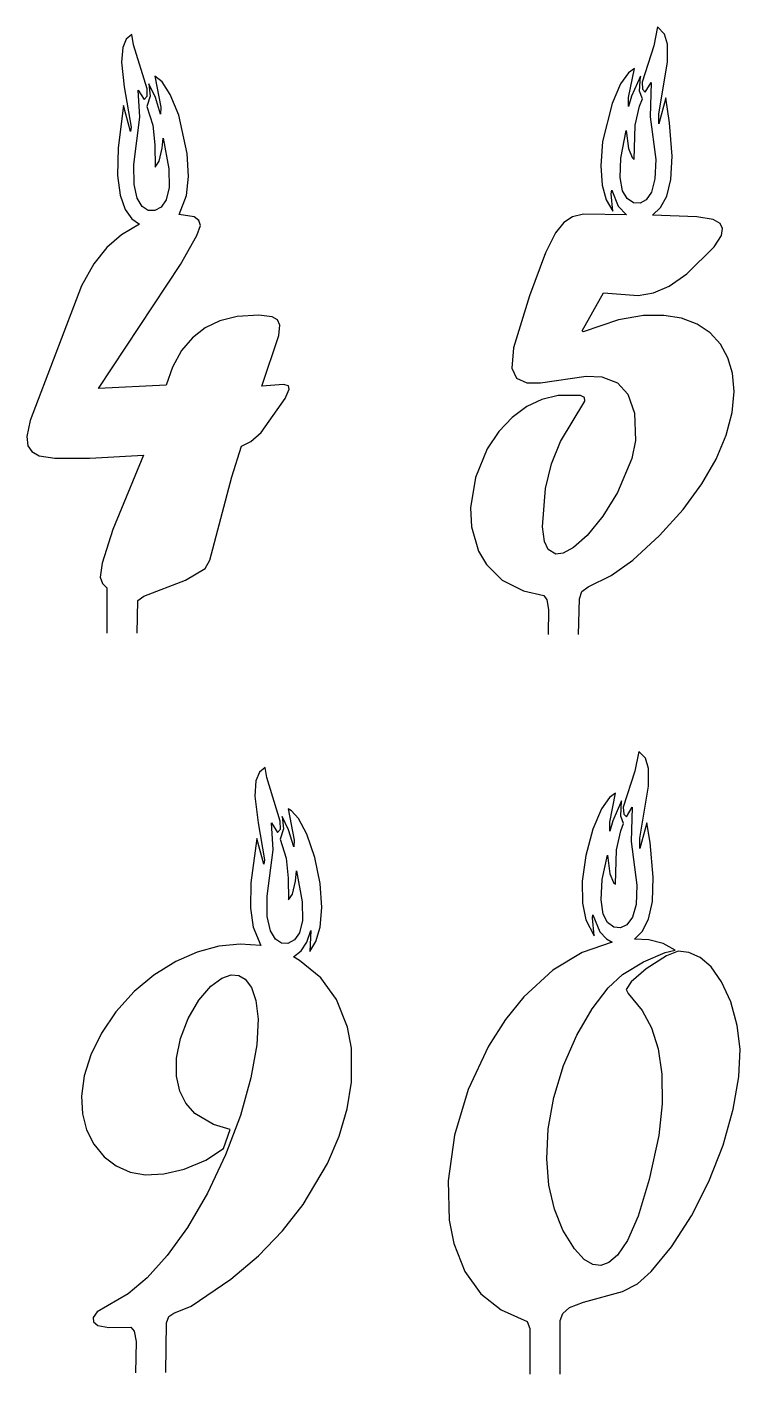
# Model space of a CAD drawing. Extents: x -2 to 525, y -193 to 171.
# Drawn here: x 337.1 to 525.4, y -192.7 to 162.8 of the extents above; entities that cross this region are included whole.
import ezdxf

# ---------------------------------------------------------------- set-up
doc = ezdxf.new("R2010")
doc.units = 0
doc.header["$MEASUREMENT"] = 0

msp = doc.modelspace()

# ---------------------------------------------------------------- linework, layer by layer
at = {"linetype": 'Continuous'}
for p, q in [((364.794342, 160.839752), (363.362549, 159.594254)), ((365.225067, 158.12262), (364.794342, 160.839752)), ((503.625702, 162.845047), (502.619354, 157.895859)), ((505.429443, 160.982117), (503.625702, 162.845047)), ((506.197601, 158.257767), (505.429443, 160.982117)), ((362.424438, 157.383438), (362.103973, 153.552216)), ((363.362549, 159.594254), (362.424438, 157.383438)), ((368.83963, 146.544144), (365.225067, 158.12262)), ((502.619354, 157.895859), (499.539001, 148.314316)), ((506.200531, 153.563736), (506.197601, 158.257767)), ((362.103973, 153.552216), (362.835541, 147.011337)), ((503.927399, 139.881531), (506.200531, 153.563736)), ((372.872467, 148.354126), (370.903076, 149.876709)), ((370.903076, 149.876709), (372.5, 141.7164)), ((495.901062, 150.752335), (493.860046, 147.836914)), ((497.510712, 151.883591), (495.901062, 150.752335)), ((495.978546, 144.265732), (497.510712, 151.883591)), ((499.109924, 149.853867), (496.735413, 144.592926)), ((498.876251, 145.8591), (499.109924, 149.853867)), ((362.835541, 147.011337), (364.612335, 136.39212)), ((366.92392, 139.05838), (366.508057, 146.164795)), ((366.508057, 146.164795), (368.078552, 143.661438)), ((368.848083, 144.56163), (368.83963, 146.544144)), ((371.051727, 144.263474), (369.30542, 147.852646)), ((369.30542, 147.852646), (369.627045, 144.577255)), ((374.96875, 145.060013), (372.872467, 148.354126)), ((493.860046, 147.836914), (491.590485, 142.663345)), ((499.608704, 143.858398), (498.876251, 145.8591)), ((499.539001, 148.314316), (499.617462, 146.441757)), ((499.617462, 146.441757), (500.361084, 145.6604)), ((500.361084, 145.6604), (501.911957, 148.17009)), ((501.911957, 148.17009), (501.631195, 139.148102)), ((368.078552, 143.661438), (368.848083, 144.56163)), ((369.627045, 144.577255), (368.81131, 141.853104)), ((372.424133, 139.856659), (371.051727, 144.263474)), ((377.200531, 139.568008), (374.96875, 145.060013)), ((491.590485, 142.663345), (489.116577, 132.627563)), ((495.984222, 141.877472), (495.978546, 144.265732)), ((496.735413, 144.592926), (495.984222, 141.877472)), ((498.881134, 141.915009), (499.608704, 143.858398)), ((505.769653, 144.104813), (503.924164, 137.280975)), ((506.775055, 137.524567), (505.769653, 144.104813)), ((362.650391, 142.099625), (361.179413, 130.942032)), ((364.488251, 135.277283), (362.650391, 142.099625)), ((365.339844, 126.569519), (366.92392, 139.05838)), ((368.81131, 141.853104), (370.358765, 136.882645)), ((372.5, 141.7164), (372.424133, 139.856659)), ((379.458984, 129.465286), (377.200531, 139.568008)), ((497.73349, 136.941467), (498.881134, 141.915009)), ((501.631195, 139.148102), (503.120209, 127.881721)), ((503.924164, 137.280975), (503.927399, 139.881531)), ((364.612335, 136.39212), (364.488251, 135.277283)), ((370.358765, 136.882645), (370.914337, 131.772354)), ((493.884644, 128.256302), (495.357483, 135.530533)), ((495.357483, 135.530533), (495.916565, 130.726486)), ((497.453644, 127.847954), (497.73349, 136.941467)), ((507.470032, 128.744217), (506.775055, 137.524567)), ((370.914337, 131.772354), (370.96637, 125.842651)), ((372.869965, 130.823471), (373.062531, 133.525238)), ((373.062531, 133.525238), (374.633789, 125.359146)), ((489.116577, 132.627563), (488.612122, 126.232536)), ((361.179413, 130.942032), (361.036682, 123.641113)), ((372.066437, 127.386757), (372.869965, 130.823471)), ((379.797913, 123.335396), (379.458984, 129.465286)), ((493.712311, 123.0933), (493.884644, 128.256302)), ((495.916565, 130.726486), (496.922119, 128.388443)), ((496.922119, 128.388443), (497.453644, 127.847954)), ((507.119171, 122.59182), (507.470032, 128.744217)), ((365.419464, 121.234108), (365.339844, 126.569519)), ((370.96637, 125.842651), (372.066437, 127.386757)), ((374.633789, 125.359146), (374.651428, 120.434074)), ((488.612122, 126.232536), (489.013519, 121.049461)), ((503.120209, 127.881721), (502.935211, 122.738792)), ((361.036682, 123.641113), (361.725983, 118.431686)), ((366.259308, 117.65741), (365.419464, 121.234108)), ((379.270752, 118.342743), (379.797913, 123.335396)), ((489.013519, 121.049461), (490.083221, 117.213348)), ((494.341248, 119.605255), (493.712311, 123.0933)), ((502.935211, 122.738792), (501.992981, 119.264359)), ((506.018005, 118.180069), (507.119171, 122.59182)), ((361.725983, 118.431686), (363.055084, 114.68808)), ((367.583984, 115.459129), (366.259308, 117.65741)), ((374.651428, 120.434074), (373.90799, 117.187233)), ((377.366302, 113.308998), (379.270752, 118.342743)), ((491.405884, 118.782524), (491.522247, 119.77581)), ((491.824646, 114.239845), (491.405884, 118.782524)), ((491.522247, 119.77581), (493.242432, 115.503578)), ((495.591522, 117.564484), (494.341248, 119.605255)), ((497.274109, 116.453072), (495.591522, 117.564484)), ((501.992981, 119.264359), (500.612823, 117.24205)), ((504.379517, 115.163712), (506.018005, 118.180069)), ((363.055084, 114.68808), (364.863831, 112.17952)), ((369.158813, 114.421112), (367.583984, 115.459129)), ((370.861084, 114.364716), (369.158813, 114.421112)), ((372.554626, 115.292633), (370.861084, 114.364716)), ((373.90799, 117.187233), (372.554626, 115.292633)), ((490.083221, 117.213348), (491.824646, 114.239845)), ((493.242432, 115.503578), (495.381012, 113.2649)), ((499.012878, 116.357468), (497.274109, 116.453072)), ((500.612823, 117.24205), (499.012878, 116.357468)), ((502.253998, 113.154198), (504.379517, 115.163712)), ((366.811005, 110.773003), (362.081146, 108.020226)), ((364.863831, 112.17952), (366.811005, 110.773003)), ((381.266937, 112.688507), (377.366302, 113.308998)), ((382.537872, 111.730209), (381.266937, 112.688507)), ((381.995453, 107.762695), (382.91272, 110.40712)), ((382.91272, 110.40712), (382.537872, 111.730209)), ((478.908905, 111.204681), (476.705811, 108.476051)), ((481.162018, 112.688797), (478.908905, 111.204681)), ((484.088257, 113.417343), (481.162018, 112.688797)), ((495.381012, 113.2649), (484.088257, 113.417343)), ((514.024597, 112.773903), (502.253998, 113.154198)), ((518.254822, 112.00518), (514.024597, 112.773903)), ((520.134094, 110.935432), (518.254822, 112.00518)), ((520.779114, 109.627625), (520.134094, 110.935432)), ((362.081146, 108.020226), (358.185974, 104.663124)), ((377.664581, 100.174019), (381.995453, 107.762695)), ((476.705811, 108.476051), (474.047943, 103.233116)), ((518.601074, 104.774551), (520.471497, 107.788292)), ((520.471497, 107.788292), (520.779114, 109.627625)), ((358.185974, 104.663124), (354.755463, 100.36158)), ((474.047943, 103.233116), (469.847626, 91.854324)), ((511.384979, 97.648216), (518.601074, 104.774551)), ((354.755463, 100.36158), (351.514893, 94.503593)), ((356.027588, 67.44075), (377.664581, 100.174019)), ((506.691437, 94.429085), (511.384979, 97.648216)), ((351.514893, 94.503593), (338.005432, 58.958046)), ((483.673981, 82.663536), (489.344543, 92.653679)), ((489.344543, 92.653679), (498.495331, 91.981438)), ((498.495331, 91.981438), (502.542267, 92.657089)), ((502.542267, 92.657089), (506.691437, 94.429085)), ((469.847626, 91.854324), (465.574646, 78.144485)), ((392.662018, 86.392593), (388.053162, 85.26049)), ((398.358032, 86.772118), (392.662018, 86.392593)), ((401.835175, 86.371071), (398.358032, 86.772118)), ((403.320496, 85.523773), (401.835175, 86.371071)), ((403.92099, 84.14753), (403.320496, 85.523773)), ((493.328613, 85.53669), (483.986115, 82.351402)), ((499.882599, 86.666214), (493.328613, 85.53669)), ((505.232513, 86.733032), (499.882599, 86.666214)), ((509.971313, 85.949471), (505.232513, 86.733032)), ((514.068298, 84.377411), (509.971313, 85.949471)), ((384.145874, 83.413017), (380.813873, 80.828728)), ((388.053162, 85.26049), (384.145874, 83.413017)), ((403.660828, 81.445755), (403.92099, 84.14753)), ((483.986115, 82.351402), (483.673981, 82.663536)), ((517.492737, 82.078705), (514.068298, 84.377411)), ((520.213928, 79.115227), (517.492737, 82.078705)), ((380.813873, 80.828728), (377.975372, 77.42923)), ((399.158661, 68.042328), (403.660828, 81.445755)), ((522.20105, 75.548851), (520.213928, 79.115227)), ((377.975372, 77.42923), (375.587463, 73.076416)), ((465.574646, 78.144485), (465.176483, 72.757362)), ((523.42334, 71.441437), (522.20105, 75.548851)), ((375.587463, 73.076416), (373.860626, 68.328796)), ((465.176483, 72.757362), (466.394501, 70.12973)), ((523.850098, 66.614067), (523.42334, 71.441437)), ((373.860626, 68.328796), (356.027588, 67.44075)), ((404.828156, 68.508652), (399.158661, 68.042328)), ((406.169189, 68.142136), (404.828156, 68.508652)), ((406.389343, 67.264122), (406.169189, 68.142136)), ((466.394501, 70.12973), (469.108887, 68.92363)), ((469.108887, 68.92363), (472.754547, 68.943489)), ((472.754547, 68.943489), (484.743805, 70.663994)), ((484.743805, 70.663994), (488.879333, 70.4991)), ((488.879333, 70.4991), (493.022797, 68.945702)), ((493.022797, 68.945702), (495.797363, 65.926376)), ((398.964081, 55.842346), (405.271271, 64.758575)), ((405.271271, 64.758575), (406.389343, 67.264122)), ((473.061432, 64.528091), (469.100128, 62.6516)), ((477.380035, 65.596497), (473.061432, 64.528091)), ((483.233429, 65.606407), (477.380035, 65.596497)), ((478.011963, 53.438419), (484.413116, 64.070129)), ((484.356873, 65.039909), (483.233429, 65.606407)), ((484.413116, 64.070129), (484.356873, 65.039909)), ((495.797363, 65.926376), (497.50882, 60.91029)), ((523.317627, 61.068241), (523.850098, 66.614067)), ((469.100128, 62.6516), (465.19632, 59.786037)), ((497.50882, 60.91029), (497.833374, 53.734863)), ((521.742676, 55.103577), (523.317627, 61.068241)), ((338.005432, 58.958046), (337.135803, 54.733662)), ((465.19632, 59.786037), (461.671326, 56.04744)), ((337.135803, 54.733662), (337.369049, 52.336899)), ((393.821747, 52.252941), (396.248016, 53.411007)), ((396.248016, 53.411007), (398.964081, 55.842346)), ((461.671326, 56.04744), (458.654999, 51.515987)), ((475.606812, 47.504562), (478.011963, 53.438419)), ((497.833374, 53.734863), (496.8349, 48.928936)), ((519.084229, 48.802422), (521.742676, 55.103577)), ((337.369049, 52.336899), (338.401306, 50.760433)), ((338.401306, 50.760433), (340.401428, 49.681873)), ((353.716583, 49.062569), (367.886414, 49.849155)), ((367.886414, 49.849155), (359.797302, 30.204281)), ((391.270355, 44.097622), (393.821747, 52.252941)), ((458.654999, 51.515987), (455.526337, 43.924671)), ((340.401428, 49.681873), (344.484802, 49.002872)), ((344.484802, 49.002872), (353.716583, 49.062569)), ((474.021362, 41.062763), (475.606812, 47.504562)), ((496.8349, 48.928936), (493.066559, 40.01469)), ((515.301392, 42.247124), (519.084229, 48.802422)), ((385.4599, 22.155704), (391.270355, 44.097622)), ((455.526337, 43.924671), (454.250702, 35.953358)), ((473.252258, 30.879692), (474.021362, 41.062763)), ((493.066559, 40.01469), (489.189636, 33.759003)), ((510.353271, 35.520023), (515.301392, 42.247124)), ((454.250702, 35.953358), (454.498047, 30.958485)), ((489.189636, 33.759003), (485.022797, 28.634897)), ((504.098938, 28.602537), (510.353271, 35.520023)), ((359.797302, 30.204281), (357.007355, 21.294653)), ((454.498047, 30.958485), (456.334625, 24.504879)), ((473.746735, 27.04261), (473.252258, 30.879692)), ((485.022797, 28.634897), (481.422546, 25.425913)), ((497.067322, 22.142532), (504.098938, 28.602537)), ((474.726837, 24.920168), (473.746735, 27.04261)), ((476.73819, 23.715723), (474.726837, 24.920168)), ((481.422546, 25.425913), (478.695404, 23.958687)), ((384.163361, 19.963255), (385.4599, 22.155704)), ((456.334625, 24.504879), (458.420227, 20.943947)), ((478.695404, 23.958687), (476.73819, 23.715723)), ((491.40683, 18.069809), (497.067322, 22.142532)), ((357.007355, 21.294653), (356.489929, 17.650726)), ((378.984467, 16.850882), (384.163361, 19.963255)), ((458.420227, 20.943947), (462.628784, 16.816931)), ((485.287811, 15.055826), (491.40683, 18.069809)), ((356.489929, 17.650726), (357.083618, 15.957443)), ((357.083618, 15.957443), (358.193726, 14.791391)), ((358.193726, 14.791391), (358.193726, 2.8626)), ((367.993317, 12.652362), (378.984467, 16.850882)), ((462.628784, 16.816931), (468.190674, 14.042103)), ((483.661163, 13.857569), (485.287811, 15.055826)), ((366.193726, 2.8626), (366.453735, 11.511922)), ((366.453735, 11.511922), (367.993317, 12.652362)), ((468.190674, 14.042103), (473.548676, 12.758285)), ((473.548676, 12.758285), (474.418365, 11.697753)), ((474.418365, 11.697753), (474.863464, 9.062338)), ((482.730713, 2.5022), (482.980713, 11.890024)), ((482.980713, 11.890024), (483.661163, 13.857569)), ((474.863464, 9.062338), (474.730713, 2.5022)), ((498.653019, -28.408477), (497.592228, -33.541961)), ((500.399967, -30.162963), (498.653019, -28.408477)), ((501.205265, -32.84883), (500.399967, -30.162963)), ((398.564518, -33.798873), (397.595402, -36.145293)), ((399.996281, -32.553374), (398.564518, -33.798873)), ((400.427006, -35.270507), (399.996281, -32.553374)), ((404.026066, -46.768951), (400.427006, -35.270507)), ((497.592228, -33.541961), (494.543156, -43.09172)), ((501.243107, -37.512557), (501.205265, -32.84883)), ((397.595402, -36.145293), (397.315983, -40.179824)), ((498.97089, -51.247176), (501.243107, -37.512557)), ((397.315983, -40.179824), (398.181461, -47.203063)), ((490.92841, -40.501189), (488.837345, -43.507751)), ((492.538151, -39.369933), (490.92841, -40.501189)), ((491.005924, -46.987777), (492.538151, -39.369933)), ((494.137272, -41.399642), (491.76276, -46.660598)), ((493.903629, -45.394424), (494.137272, -41.399642)), ((406.206303, -49.016738), (404.50684, -45.537856)), ((404.50684, -45.537856), (404.829105, -48.814056)), ((407.008183, -44.00566), (406.107365, -43.528167)), ((406.107365, -43.528167), (407.710209, -51.771529)), ((408.848881, -46.065368), (407.008183, -44.00566)), ((411.032169, -50.176269), (408.848881, -46.065368)), ((488.837345, -43.507751), (486.531437, -48.836043)), ((494.636051, -47.395126), (493.903629, -45.394424)), ((494.543156, -43.09172), (494.675968, -44.883666)), ((494.675968, -44.883666), (495.388493, -45.593124)), ((495.388493, -45.593124), (496.939396, -43.083419)), ((496.939396, -43.083419), (496.658512, -52.105422)), ((398.181461, -47.203063), (399.813419, -56.953185)), ((402.125919, -54.334746), (401.710026, -47.228332)), ((401.710026, -47.228332), (403.280522, -49.731689)), ((403.280522, -49.731689), (404.050053, -48.831481)), ((404.829105, -48.814056), (404.01331, -51.540023)), ((404.050053, -48.831481), (404.026066, -46.768951)), ((407.627751, -53.544433), (406.206303, -49.016738)), ((486.531437, -48.836043), (484.641667, -55.781676)), ((491.01154, -49.376052), (491.005924, -46.987777)), ((491.76276, -46.660598), (491.01154, -49.376052)), ((492.760929, -54.312057), (493.908512, -49.338515)), ((493.908512, -49.338515), (494.636051, -47.395126)), ((500.792545, -47.163909), (498.951481, -53.972549)), ((501.618473, -52.366973), (500.792545, -47.163909)), ((397.852299, -51.29399), (396.233341, -63.003478)), ((399.690251, -58.115844), (397.852299, -51.29399)), ((404.01331, -51.540023), (405.560734, -56.510482)), ((407.710209, -51.771529), (407.627751, -53.544433)), ((413.156742, -56.340285), (411.032169, -50.176269)), ((496.658512, -52.105422), (498.159855, -63.642638)), ((498.951481, -53.972549), (498.97089, -51.247176)), ((502.481266, -61.571609), (501.618473, -52.366973)), ((400.56171, -66.539939), (402.125919, -54.334746)), ((405.560734, -56.510482), (406.119328, -61.789992)), ((414.566837, -63.200393), (413.156742, -56.340285)), ((484.641667, -55.781676), (483.719914, -62.629577)), ((489.03046, -62.135192), (490.384831, -55.722991)), ((490.384831, -55.722991), (490.980045, -60.668288)), ((492.489567, -63.395599), (492.760929, -54.312057)), ((399.813419, -56.953185), (399.690251, -58.115844)), ((408.071964, -62.569656), (408.26453, -59.867889)), ((408.26453, -59.867889), (409.835758, -68.033973)), ((396.233341, -63.003478), (396.12714, -69.678794)), ((406.119328, -61.789992), (406.168339, -67.550468)), ((407.268437, -66.006362), (408.071964, -62.569656)), ((415.008915, -69.581817), (414.566837, -63.200393)), ((483.719914, -62.629577), (483.796452, -68.407325)), ((488.703312, -67.509391), (489.03046, -62.135192)), ((490.980045, -60.668288), (491.99799, -62.927138)), ((491.99799, -62.927138), (492.489567, -63.395599)), ((498.159855, -63.642638), (497.933537, -68.709159)), ((502.239689, -67.982017), (502.481266, -61.571609)), ((400.59821, -71.952911), (400.56171, -66.539939)), ((406.168339, -67.550468), (407.268437, -66.006362)), ((489.238102, -71.268912), (488.703312, -67.509391)), ((396.12714, -69.678794), (396.888615, -74.693214)), ((409.835758, -68.033973), (409.853397, -72.959052)), ((414.540531, -74.722442), (415.008915, -69.581817)), ((483.796452, -68.407325), (484.673161, -72.832786)), ((497.933537, -68.709159), (496.962223, -72.115943)), ((501.200382, -72.63166), (502.239689, -67.982017)), ((401.43433, -75.666671), (400.59821, -71.952911)), ((409.853397, -72.959052), (409.109989, -76.205886)), ((484.673161, -72.832786), (486.851994, -77.013679)), ((486.442326, -72.301818), (486.549503, -71.477515)), ((486.851994, -77.013679), (486.442326, -72.301818)), ((486.549503, -71.477515), (488.387638, -75.923324)), ((490.422794, -73.470885), (489.238102, -71.268912)), ((492.100651, -74.725562), (490.422794, -73.470885)), ((495.526432, -74.113578), (493.873966, -74.930068)), ((496.962223, -72.115943), (495.526432, -74.113578)), ((499.581608, -75.833976), (501.200382, -72.63166)), ((396.888615, -74.693214), (398.907597, -79.597526)), ((402.749333, -77.894553), (401.43433, -75.666671)), ((404.319584, -78.958404), (402.749333, -77.894553)), ((407.756596, -78.100494), (406.022038, -79.038169)), ((409.109989, -76.205886), (407.756596, -78.100494)), ((410.996952, -78.674247), (412.111271, -75.608276)), ((412.111271, -75.608276), (411.797367, -81.158576)), ((413.404789, -78.500411), (414.540531, -74.722442)), ((488.387638, -75.923324), (490.129215, -77.809806)), ((490.129215, -77.809806), (491.638249, -78.658019)), ((493.873966, -74.930068), (492.100651, -74.725562)), ((497.517643, -77.93592), (499.581608, -75.833976)), ((501.316837, -78.091155), (497.517643, -77.93592)), ((505.117008, -79.040519), (501.316837, -78.091155)), ((382.088871, -81.29943), (376.407353, -83.788024)), ((387.799748, -79.778136), (382.088871, -81.29943)), ((393.434452, -79.219871), (387.799748, -79.778136)), ((398.907597, -79.597526), (393.434452, -79.219871)), ((406.022038, -79.038169), (404.319584, -78.958404)), ((407.541081, -82.554725), (409.548832, -81.008392)), ((409.548832, -81.008392), (410.996952, -78.674247)), ((411.797367, -81.158576), (413.404789, -78.500411)), ((483.690861, -81.382651), (475.96674, -86.085021)), ((491.638249, -78.658019), (483.690861, -81.382651)), ((499.861759, -83.844787), (505.611881, -81.397491)), ((508.291203, -80.832915), (505.117008, -79.040519)), ((505.611881, -81.397491), (508.291203, -80.832915)), ((509.049259, -81.065795), (505.996159, -82.266936)), ((511.845402, -81.375083), (509.049259, -81.065795)), ((514.819767, -82.708999), (511.845402, -81.375083)), ((376.407353, -83.788024), (370.671757, -87.375312)), ((409.098942, -83.484016), (407.541081, -82.554725)), ((414.722599, -88.125487), (409.098942, -83.484016)), ((494.343327, -87.185699), (499.861759, -83.844787)), ((505.996159, -82.266936), (500.580265, -85.726791)), ((517.752018, -85.234611), (514.819767, -82.708999)), ((520.527653, -89.114028), (517.752018, -85.234611)), ((370.671757, -87.375312), (365.480045, -91.73014)), ((385.692875, -90.272803), (388.56287, -88.160071)), ((388.56287, -88.160071), (391.045048, -87.312072)), ((391.045048, -87.312072), (393.061344, -87.468391)), ((393.061344, -87.468391), (394.790104, -88.473197)), ((394.790104, -88.473197), (396.422123, -90.670394)), ((418.880741, -93.831199), (414.722599, -88.125487)), ((475.96674, -86.085021), (468.326115, -93.103011)), ((490.586247, -90.710921), (494.343327, -87.185699)), ((500.580265, -85.726791), (496.643498, -89.172614)), ((365.480045, -91.73014), (360.623905, -97.090659)), ((382.517521, -93.961417), (385.692875, -90.272803)), ((396.422123, -90.670394), (397.59528, -94.067618)), ((486.312077, -96.238395), (490.586247, -90.710921)), ((496.643498, -89.172614), (495.36005, -91.149337)), ((495.36005, -91.149337), (495.816349, -92.24665)), ((495.816349, -92.24665), (499.506779, -96.698508)), ((522.951725, -94.408042), (520.527653, -89.114028)), ((379.680485, -98.809501), (382.517521, -93.961417)), ((397.59528, -94.067618), (398.139469, -98.975906)), ((421.784733, -101.097221), (418.880741, -93.831199)), ((468.326115, -93.103011), (463.507023, -99.065803)), ((524.667057, -100.641448), (522.951725, -94.408042)), ((360.623905, -97.090659), (356.789066, -102.731826)), ((377.648564, -104.122367), (379.680485, -98.809501)), ((398.139469, -98.975906), (397.786991, -105.819282)), ((463.507023, -99.065803), (459.007023, -106.1072)), ((482.26508, -103.194778), (486.312077, -96.238395)), ((499.506779, -96.698508), (501.987492, -101.338805)), ((356.789066, -102.731826), (354.000004, -108.428954)), ((422.80518, -106.662681), (421.784733, -101.097221)), ((501.987492, -101.338805), (503.760685, -106.857116)), ((525.394474, -106.91458), (524.667057, -100.641448)), ((376.624333, -109.301536), (377.648564, -104.122367)), ((397.786991, -105.819282), (396.267338, -114.455749)), ((459.007023, -106.1072), (453.606999, -117.595573)), ((478.790348, -111.239394), (482.26508, -103.194778)), ((354.000004, -108.428954), (352.258549, -113.997756)), ((376.616093, -114.03736), (376.624333, -109.301536)), ((422.826603, -115.609038), (422.80518, -106.662681)), ((503.760685, -106.857116), (504.76862, -113.513679)), ((525.052189, -114.232833), (525.394474, -106.91458)), ((476.247379, -119.677451), (478.790348, -111.239394)), ((504.76862, -113.513679), (504.844792, -121.3712)), ((352.258549, -113.997756), (351.546513, -119.290702)), ((377.497624, -117.968604), (376.616093, -114.03736)), ((396.267338, -114.455749), (393.474186, -124.437575)), ((421.67487, -122.65377), (422.826603, -115.609038)), ((523.609806, -122.778136), (525.052189, -114.232833)), ((351.546513, -119.290702), (351.794987, -123.985389)), ((379.12476, -121.211669), (377.497624, -117.968604)), ((453.606999, -117.595573), (449.981449, -129.6482)), ((474.77277, -127.962928), (476.247379, -119.677451)), ((351.794987, -123.985389), (352.899723, -128.232558)), ((381.482304, -123.889243), (379.12476, -121.211669)), ((386.344303, -126.815948), (381.482304, -123.889243)), ((419.540714, -129.864951), (421.67487, -122.65377)), ((504.844792, -121.3712), (503.942082, -129.744689)), ((520.935612, -132.250903), (523.609806, -122.778136)), ((390.766972, -128.085769), (386.344303, -126.815948)), ((393.474186, -124.437575), (389.598332, -134.770095)), ((474.361515, -135.826495), (474.77277, -127.962928)), ((352.899723, -128.232558), (354.793705, -131.984729)), ((388.992741, -133.09753), (390.766972, -128.085769)), ((416.440739, -137.13396), (419.540714, -129.864951)), ((449.981449, -129.6482), (448.303715, -141.649371)), ((503.942082, -129.744689), (501.440128, -141.352039)), ((354.793705, -131.984729), (357.551945, -135.361003)), ((384.372013, -136.193866), (388.992741, -133.09753)), ((389.598332, -134.770095), (384.773991, -144.964454)), ((517.175724, -141.806338), (520.935612, -132.250903)), ((357.551945, -135.361003), (360.656315, -137.748069)), ((360.656315, -137.748069), (364.345402, -139.351806)), ((373.237248, -139.861507), (378.676945, -138.582976)), ((378.676945, -138.582976), (384.372013, -136.193866)), ((410.016239, -147.908336), (416.440739, -137.13396)), ((474.936466, -142.858688), (474.361515, -135.826495)), ((364.345402, -139.351806), (368.430851, -140.062739)), ((368.430851, -140.062739), (373.237248, -139.861507)), ((448.303715, -141.649371), (448.625309, -152.079391)), ((501.440128, -141.352039), (498.454411, -151.033633)), ((512.532902, -150.908816), (517.175724, -141.806338)), ((384.773991, -144.964454), (379.487187, -153.99512)), ((476.392643, -149.169665), (474.936466, -142.858688)), ((404.574406, -154.84677), (410.016239, -147.908336)), ((478.627384, -154.69633), (476.392643, -149.169665)), ((448.625309, -152.079391), (449.819279, -158.207801)), ((498.454411, -151.033633), (495.640446, -157.389957)), ((507.274845, -159.056094), (512.532902, -150.908816)), ((379.487187, -153.99512), (374.166569, -161.358352)), ((398.22498, -161.462917), (404.574406, -154.84677)), ((481.647404, -159.591571), (478.627384, -154.69633)), ((449.819279, -158.207801), (452.742619, -165.635881)), ((484.277531, -162.454875), (481.647404, -159.591571)), ((495.640446, -157.389957), (493.048405, -161.265193)), ((501.930119, -165.599584), (507.274845, -159.056094)), ((374.166569, -161.358352), (368.836125, -167.23639)), ((390.984562, -167.648162), (398.22498, -161.462917)), ((486.534977, -163.77596), (484.277531, -162.454875)), ((490.766056, -163.266046), (488.669254, -164.019918)), ((493.048405, -161.265193), (490.766056, -163.266046)), ((452.742619, -165.635881), (456.967106, -171.476527)), ((488.669254, -164.019918), (486.534977, -163.77596)), ((498.316227, -168.892604), (501.930119, -165.599584)), ((368.836125, -167.23639), (363.848637, -171.467109)), ((380.480656, -174.72597), (390.984562, -167.648162)), ((494.35236, -170.886874), (498.316227, -168.892604)), ((363.848637, -171.467109), (355.720219, -176.273029)), ((456.967106, -171.476527), (462.324162, -175.685256)), ((480.358952, -175.095197), (484.064396, -173.654588)), ((484.064396, -173.654588), (494.35236, -170.886874)), ((355.720219, -176.273029), (354.608158, -177.768632)), ((374.003971, -179.160465), (374.575749, -177.448193)), ((374.575749, -177.448193), (375.926945, -176.594218)), ((375.926945, -176.594218), (380.480656, -174.72597)), ((462.324162, -175.685256), (469.153874, -178.76734)), ((477.911198, -178.561821), (478.613957, -176.643148)), ((478.613957, -176.643148), (480.358952, -175.095197)), ((354.608158, -177.768632), (354.698734, -178.921241)), ((354.698734, -178.921241), (355.868046, -179.830618)), ((355.868046, -179.830618), (358.761234, -180.371183)), ((358.761234, -180.371183), (364.558598, -180.2953)), ((364.558598, -180.2953), (365.466374, -181.342889)), ((373.841007, -192.235422), (374.003971, -179.160465)), ((469.153874, -178.76734), (469.871891, -180.645195)), ((469.871891, -180.645195), (469.877995, -192.666322)), ((477.877995, -192.666322), (477.911198, -178.561821)), ((365.466374, -181.342889), (365.960026, -184.072464)), ((365.960026, -184.072464), (365.773075, -192.314922))]:
    msp.add_line(p, q, dxfattribs=at)

doc.saveas('drawing.dxf')
